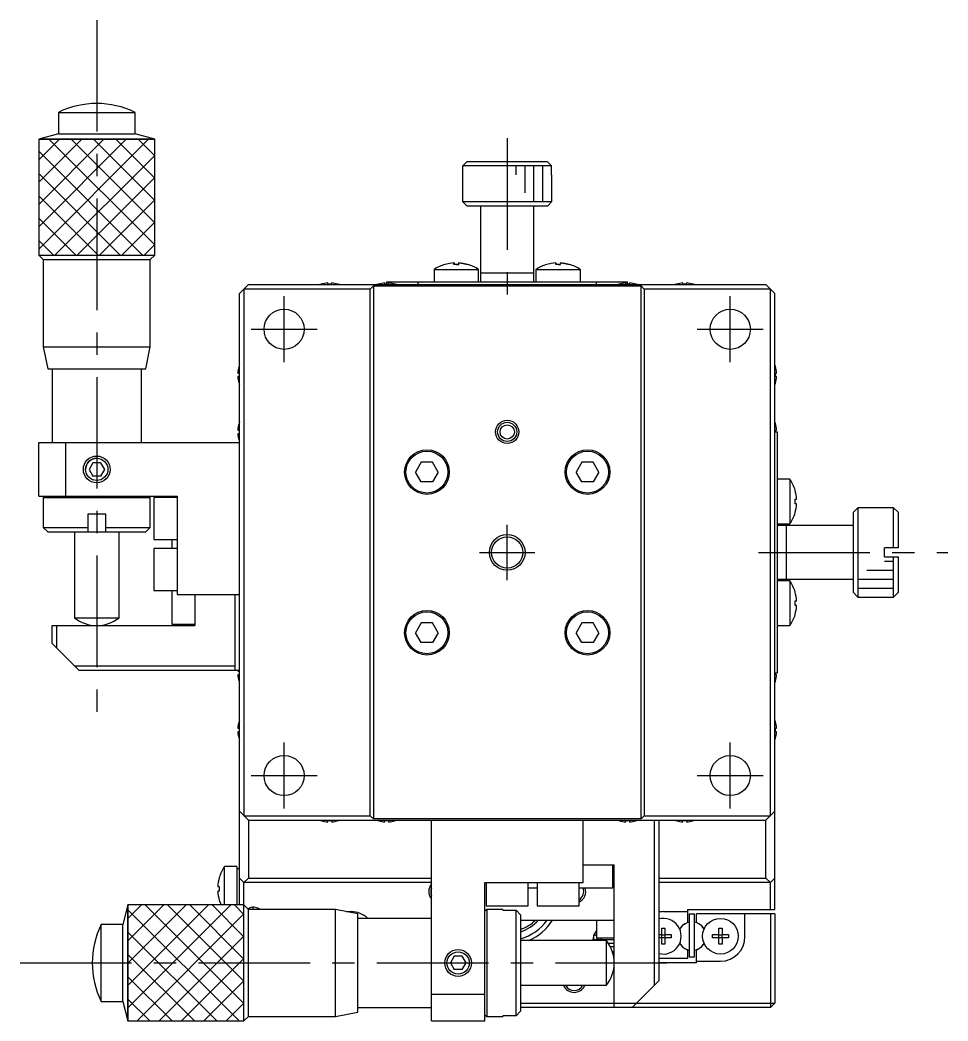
# Model space of a CAD drawing. Extents: x -406 to 351, y 22 to 590.
# Drawn here: x 247.5 to 351.5, y 279.7 to 391.8 of the extents above; entities that cross this region are included whole.
import ezdxf

# ---------------------------------------------------------------- set-up
doc = ezdxf.new("R2010")
doc.units = 0
doc.header["$LTSCALE"] = 10
doc.linetypes.add('CENTER', pattern=[2, 1.25, -0.25, 0.25, -0.25])
doc.linetypes.add('DASHED', pattern=[3.5, 2, -1.5])
doc.layers.get('0').update_dxf_attribs({"linetype": 'CONTINUOUS'})
doc.layers.add('CENTER', color=1, linetype='CENTER')

msp = doc.modelspace()

# ---------------------------------------------------------------- linework, layer by layer
at = {"color": 7, "linetype": 'CONTINUOUS'}
for p, q in [((251.761477, 381.492183), (260.361477, 381.492183)), ((251.761477, 381.492183), (251.761477, 379.081672)), ((260.361477, 379.081672), (260.361477, 381.492183)), ((251.761477, 379.081672), (249.561478, 378.492184)), ((251.761477, 379.081672), (260.361477, 379.081672)), ((262.561476, 378.492184), (260.361477, 379.081672)), ((249.561478, 378.492184), (262.561476, 378.492184)), ((249.561478, 378.492184), (249.561478, 365.492183)), ((262.561476, 365.492183), (262.561476, 378.492184)), ((297.589345, 375.992612), (297.086106, 375.492177)), ((297.588907, 375.992177), (306.534047, 375.992177)), ((306.534047, 375.992177), (307.036848, 375.492177)), ((297.086106, 374.492177), (297.086106, 375.492177)), ((307.036848, 375.492177), (297.086977, 375.492177)), ((307.036848, 374.492177), (307.036848, 375.492177)), ((297.086977, 374.492177), (297.061477, 374.492177)), ((297.061477, 374.492177), (297.061477, 371.492177)), ((307.061477, 374.492177), (307.036848, 374.492177)), ((307.061477, 371.492177), (307.061477, 374.492177)), ((297.061477, 371.492177), (307.061477, 371.492177)), ((297.061477, 371.492177), (297.561477, 370.992177)), ((306.561477, 370.992177), (307.061477, 371.492177)), ((306.561477, 370.992177), (297.561477, 370.992177)), ((299.061477, 370.992177), (299.061477, 362.492177)), ((305.061477, 362.492177), (305.061477, 370.992177)), ((249.561478, 365.492183), (262.561476, 365.492183)), ((249.561478, 365.492183), (250.061481, 364.992181)), ((250.061481, 364.992181), (262.061473, 364.992181)), ((250.061481, 364.992181), (250.061481, 355.242176)), ((262.061473, 364.992181), (262.561476, 365.492183)), ((262.061473, 355.242176), (262.061473, 364.992181)), ((295.595648, 364.56919), (295.101239, 364.454758)), ((296.099808, 364.62713), (295.595648, 364.56919)), ((296.093379, 364.454758), (296.096562, 364.56919)), ((296.096562, 364.56919), (296.099808, 364.62713)), ((296.099808, 364.62713), (296.099808, 364.455093)), ((296.103156, 364.62713), (296.103156, 364.455264)), ((296.103156, 364.62713), (296.106402, 364.56919)), ((296.106402, 364.56919), (296.109585, 364.454758)), ((296.616551, 364.56919), (296.613368, 364.454758)), ((296.619797, 364.62713), (296.616551, 364.56919)), ((297.123957, 364.56919), (296.619797, 364.62713)), ((296.623145, 364.62713), (296.623145, 364.626934)), ((296.623145, 364.62713), (297.127305, 364.56919)), ((297.618366, 364.454758), (297.123957, 364.56919)), ((297.127305, 364.56919), (297.621714, 364.454758)), ((306.995648, 364.56919), (306.501239, 364.454758)), ((307.499808, 364.62713), (306.995648, 364.56919)), ((307.493379, 364.454758), (307.496562, 364.56919)), ((307.496562, 364.56919), (307.499808, 364.62713)), ((307.499808, 364.62713), (307.499808, 364.455093)), ((307.503156, 364.62713), (307.503156, 364.455264)), ((307.503156, 364.62713), (307.506402, 364.56919)), ((307.506402, 364.56919), (307.509585, 364.454758)), ((308.016551, 364.56919), (308.013368, 364.454758)), ((308.019797, 364.62713), (308.016551, 364.56919)), ((308.523957, 364.56919), (308.019797, 364.62713)), ((308.023145, 364.62713), (308.023145, 364.626934)), ((308.023145, 364.62713), (308.527305, 364.56919)), ((309.018366, 364.454758), (308.523957, 364.56919)), ((308.527305, 364.56919), (309.021714, 364.454758)), ((293.861477, 363.883834), (293.861477, 362.492177)), ((293.861477, 363.883834), (298.861477, 363.883834)), ((295.099521, 364.461606), (295.104587, 364.454758)), ((295.101239, 364.454758), (295.099521, 364.461606)), ((296.613368, 364.454758), (296.093379, 364.454758)), ((296.361477, 364.461606), (296.629575, 364.454758)), ((297.623433, 364.461606), (297.618366, 364.454758)), ((298.861477, 362.492177), (298.861477, 363.883834)), ((305.061477, 363.492177), (299.061477, 363.492177)), ((305.261477, 363.883834), (305.261477, 362.492177)), ((305.261477, 363.883834), (310.261477, 363.883834)), ((306.499521, 364.461606), (306.504587, 364.454758)), ((306.501239, 364.454758), (306.499521, 364.461606)), ((308.013368, 364.454758), (307.493379, 364.454758)), ((307.761477, 364.461606), (308.029575, 364.454758)), ((309.023433, 364.461606), (309.018366, 364.454758)), ((310.261477, 362.492177), (310.261477, 363.883834)), ((281.232768, 362.247909), (281.211477, 362.247909)), ((281.961477, 362.247909), (281.961477, 362.379653)), ((282.361477, 362.247909), (281.961477, 362.247909)), ((282.361477, 362.379653), (282.361477, 362.247909)), ((283.111477, 362.247909), (283.090186, 362.247909)), ((287.632768, 362.247909), (287.611477, 362.247909)), ((288.361477, 362.247909), (288.361477, 362.379653)), ((288.761477, 362.247909), (288.361477, 362.247909)), ((288.561477, 362.247909), (288.561477, 362.492177)), ((288.561477, 362.492177), (315.561477, 362.492177)), ((288.761477, 362.379653), (288.761477, 362.247909)), ((289.511477, 362.247909), (289.490186, 362.247909)), ((292.061477, 362.492177), (292.061477, 362.192177)), ((312.061477, 362.192177), (312.061477, 362.492177)), ((314.632768, 362.247909), (314.611477, 362.247909)), ((315.361477, 362.247909), (315.361477, 362.379653)), ((315.761477, 362.247909), (315.361477, 362.247909)), ((315.561477, 362.247909), (315.561477, 362.492177)), ((315.761477, 362.379653), (315.761477, 362.247909)), ((316.511477, 362.247909), (316.490186, 362.247909)), ((321.032768, 362.247909), (321.011477, 362.247909)), ((321.761477, 362.247909), (321.761477, 362.379653)), ((322.161477, 362.247909), (321.761477, 362.247909)), ((322.161477, 362.379653), (322.161477, 362.247909)), ((322.911477, 362.247909), (322.890186, 362.247909)), ((273.061477, 362.192177), (272.061477, 361.192177)), ((272.061477, 292.692176), (272.061477, 361.192177)), ((272.561477, 361.692177), (272.561477, 302.692177)), ((286.711477, 361.692177), (272.561477, 361.692177)), ((273.061477, 362.192177), (331.061477, 362.192177)), ((286.711477, 361.692177), (287.061477, 362.042177)), ((286.711477, 302.692177), (286.711477, 361.692177)), ((287.061477, 362.042177), (287.061477, 302.342177)), ((287.061477, 362.042177), (317.061477, 362.042177)), ((317.061477, 302.342177), (317.061477, 362.042177)), ((317.061477, 362.042177), (317.411477, 361.692177)), ((317.411477, 361.692177), (317.411477, 302.692177)), ((331.561477, 361.692177), (317.411477, 361.692177)), ((332.061477, 361.192177), (331.061477, 362.192177)), ((331.561477, 302.692177), (331.561477, 361.692177)), ((332.061477, 292.192177), (332.061477, 361.192177)), ((250.061481, 355.242176), (262.061473, 355.242176)), ((250.061481, 355.242176), (250.56148, 352.742177)), ((261.561474, 352.742177), (262.061473, 355.242176)), ((250.56148, 352.742177), (261.561474, 352.742177)), ((251.061477, 352.742177), (251.061477, 344.492177)), ((261.061477, 344.492177), (261.061477, 352.742177)), ((271.874001, 352.292177), (272.005744, 352.292177)), ((272.005744, 353.042177), (272.005744, 353.020886)), ((272.005744, 352.292177), (272.005744, 351.892177)), ((332.117209, 353.020886), (332.117209, 353.042177)), ((332.117209, 352.292177), (332.248952, 352.292177)), ((332.117209, 351.892177), (332.117209, 352.292177)), ((272.005744, 351.892177), (271.874001, 351.892177)), ((272.005744, 351.163468), (272.005744, 351.142177)), ((332.248952, 351.892177), (332.117209, 351.892177)), ((332.117209, 351.142177), (332.117209, 351.163468)), ((272.005744, 346.642177), (272.005744, 346.620886)), ((332.117209, 346.620886), (332.117209, 346.642177)), ((271.874001, 345.892177), (272.005744, 345.892177)), ((272.005744, 345.492177), (271.874001, 345.492177)), ((272.005744, 345.892177), (272.005744, 345.492177)), ((332.061477, 345.692177), (332.361477, 345.692177)), ((332.117209, 345.892177), (332.248952, 345.892177)), ((332.117209, 345.692177), (332.117209, 345.892177)), ((332.361477, 318.692177), (332.361477, 345.692177)), ((249.561477, 338.492177), (249.561477, 344.492177)), ((249.561477, 344.492177), (272.061477, 344.492177)), ((252.561477, 344.492177), (252.561477, 338.492177)), ((272.005744, 344.763468), (272.005744, 344.742177)), ((255.628464, 342.242177), (255.195451, 341.492177)), ((256.494489, 342.242177), (255.628464, 342.242177)), ((256.494489, 342.242177), (256.927502, 341.492177)), ((292.426391, 342.292177), (291.791306, 341.192177)), ((293.696562, 342.292177), (292.426391, 342.292177)), ((294.331647, 341.192177), (293.696562, 342.292177)), ((310.426391, 342.292177), (309.791306, 341.192177)), ((311.696562, 342.292177), (310.426391, 342.292177)), ((312.331647, 341.192177), (311.696562, 342.292177)), ((255.195451, 341.492177), (255.628464, 340.742177)), ((256.927502, 341.492177), (256.494489, 340.742177)), ((292.426391, 340.092177), (291.791306, 341.192177)), ((294.331647, 341.192177), (293.696562, 340.092177)), ((310.426391, 340.092177), (309.791306, 341.192177)), ((312.331647, 341.192177), (311.696562, 340.092177)), ((256.494489, 340.742177), (255.628464, 340.742177)), ((293.696562, 340.092177), (292.426391, 340.092177)), ((311.696562, 340.092177), (310.426391, 340.092177)), ((333.753134, 340.392177), (332.361477, 340.392177)), ((333.753134, 340.392177), (333.753134, 335.392177)), ((334.324057, 339.150767), (334.330913, 339.15411)), ((249.561477, 338.492177), (265.061477, 338.492177)), ((250.261477, 338.492177), (250.061477, 338.292177)), ((250.061477, 338.292177), (250.061477, 334.992177)), ((262.061477, 338.292177), (250.061477, 338.292177)), ((262.061477, 338.292177), (261.861477, 338.492177)), ((262.061477, 334.992177), (262.061477, 338.292177)), ((265.061477, 338.342177), (262.461477, 338.342177)), ((262.461477, 338.342177), (262.461477, 333.642177)), ((265.061477, 338.492177), (265.061477, 327.492177)), ((334.324057, 337.632177), (334.324057, 338.152177)), ((334.324057, 338.152177), (334.496429, 338.152177)), ((334.496429, 337.632177), (334.324057, 337.632177)), ((257.061477, 336.492177), (255.061477, 336.492177)), ((255.061477, 336.492177), (255.061477, 334.492177)), ((257.061477, 334.492177), (257.061477, 336.492177)), ((334.330913, 336.630244), (334.324057, 336.633588)), ((341.361477, 337.192177), (340.861477, 336.692177)), ((340.861477, 327.692177), (340.861477, 336.692177)), ((345.361477, 337.192177), (341.361477, 337.192177)), ((341.361477, 337.192177), (341.361477, 327.192177)), ((345.361477, 332.692177), (345.361477, 337.192177)), ((345.861477, 336.692177), (345.361477, 337.192177)), ((345.861477, 336.692177), (345.861477, 332.692177)), ((332.361477, 335.392177), (333.753134, 335.392177)), ((250.061477, 334.992177), (255.061477, 334.992177)), ((250.061477, 334.992177), (250.561477, 334.492177)), ((250.561477, 334.492177), (261.561477, 334.492177)), ((253.561481, 334.492177), (253.561481, 324.869686)), ((257.061477, 334.992177), (262.061477, 334.992177)), ((258.561473, 324.869686), (258.561473, 334.492177)), ((261.561477, 334.492177), (262.061477, 334.992177)), ((340.861477, 335.192177), (332.361477, 335.192177)), ((333.361477, 329.192177), (333.361477, 335.192177)), ((262.461477, 333.642177), (265.061477, 333.642177)), ((264.461477, 333.642177), (264.461477, 332.642177)), ((265.061477, 332.642177), (262.461477, 332.642177)), ((262.461477, 332.642177), (262.461477, 327.942177)), ((345.861477, 332.692177), (344.361477, 332.692177)), ((344.361477, 331.692177), (344.361477, 332.692177)), ((344.361477, 331.692177), (345.861477, 331.692177)), ((345.361477, 327.192177), (345.361477, 331.692177)), ((345.861477, 331.692177), (345.861477, 327.692177)), ((332.361477, 329.192177), (340.861477, 329.192177)), ((333.753134, 328.992177), (332.361477, 328.992177)), ((333.753134, 328.992177), (333.753134, 323.992177)), ((262.461477, 327.942177), (265.061477, 327.942177)), ((264.461477, 327.942177), (264.461477, 324.142177)), ((265.061477, 327.492177), (272.061477, 327.492177)), ((267.061477, 327.492177), (267.061477, 323.992177)), ((271.561477, 318.992177), (271.561477, 327.492177)), ((334.324057, 327.750767), (334.330913, 327.75411)), ((340.861477, 327.692177), (341.361477, 327.192177)), ((345.361477, 327.192177), (345.861477, 327.692177)), ((334.324057, 326.232177), (334.324057, 326.752177)), ((334.324057, 326.752177), (334.496429, 326.752177)), ((341.361477, 327.192177), (345.361477, 327.192177)), ((334.496429, 326.232177), (334.324057, 326.232177)), ((253.561481, 324.869686), (258.561473, 324.869686)), ((264.461477, 324.142177), (267.061477, 324.142177)), ((292.426391, 324.292177), (291.791306, 323.192177)), ((293.696562, 324.292177), (292.426391, 324.292177)), ((294.331647, 323.192177), (293.696562, 324.292177)), ((310.426391, 324.292177), (309.791306, 323.192177)), ((311.696562, 324.292177), (310.426391, 324.292177)), ((312.331647, 323.192177), (311.696562, 324.292177)), ((334.330913, 325.230244), (334.324057, 325.233588)), ((251.061477, 321.992177), (251.061477, 323.992177)), ((251.061477, 323.992177), (267.061477, 323.992177)), ((251.561477, 323.992177), (251.561477, 321.492177)), ((292.426391, 322.092177), (291.791306, 323.192177)), ((294.331647, 323.192177), (293.696562, 322.092177)), ((310.426391, 322.092177), (309.791306, 323.192177)), ((312.331647, 323.192177), (311.696562, 322.092177)), ((332.361477, 323.992177), (333.753134, 323.992177)), ((254.061477, 318.992177), (251.061477, 321.992177)), ((293.696562, 322.092177), (292.426391, 322.092177)), ((311.696562, 322.092177), (310.426391, 322.092177)), ((253.561477, 319.492177), (271.561477, 319.492177)), ((254.061477, 318.992177), (272.061477, 318.992177)), ((271.874001, 318.892177), (272.005744, 318.892177)), ((272.005744, 318.892177), (272.005744, 318.492177)), ((332.061477, 318.692177), (332.361477, 318.692177)), ((332.117209, 318.492177), (332.117209, 318.692177)), ((272.005744, 318.492177), (271.874001, 318.492177)), ((272.005744, 317.763468), (272.005744, 317.742177)), ((332.248952, 318.492177), (332.117209, 318.492177)), ((332.117209, 317.742177), (332.117209, 317.763468)), ((272.005744, 313.242177), (272.005744, 313.220886)), ((332.117209, 313.220886), (332.117209, 313.242177)), ((271.874001, 312.492177), (272.005744, 312.492177)), ((272.005744, 312.092177), (271.874001, 312.092177)), ((272.005744, 312.492177), (272.005744, 312.092177)), ((332.117209, 312.492177), (332.248952, 312.492177)), ((332.117209, 312.092177), (332.117209, 312.492177)), ((332.248952, 312.092177), (332.117209, 312.092177)), ((272.005744, 311.363468), (272.005744, 311.342177)), ((332.117209, 311.342177), (332.117209, 311.363468)), ((272.061477, 303.192177), (273.061477, 302.192177)), ((331.061477, 302.192177), (332.061477, 303.192177)), ((272.561477, 302.692177), (286.711477, 302.692177)), ((273.061477, 302.192177), (273.061477, 295.692177)), ((273.061477, 302.192177), (331.061477, 302.192177)), ((281.211477, 302.136445), (281.232768, 302.136445)), ((281.961477, 302.136445), (282.361477, 302.136445)), ((281.961477, 302.004702), (281.961477, 302.136445)), ((282.361477, 302.136445), (282.361477, 302.004702)), ((283.090186, 302.136445), (283.111477, 302.136445)), ((287.061477, 302.342177), (286.711477, 302.692177)), ((317.061477, 302.342177), (287.061477, 302.342177)), ((287.611477, 302.136445), (287.632768, 302.136445)), ((288.361477, 302.136445), (288.761477, 302.136445)), ((288.361477, 302.004702), (288.361477, 302.136445)), ((288.761477, 302.136445), (288.761477, 302.004702)), ((289.490186, 302.136445), (289.511477, 302.136445)), ((293.561477, 279.692177), (293.561477, 302.192177)), ((310.561477, 295.192177), (310.561477, 302.192177)), ((314.611477, 302.136445), (314.632768, 302.136445)), ((315.361477, 302.136445), (315.761477, 302.136445)), ((315.361477, 302.004702), (315.361477, 302.136445)), ((315.761477, 302.136445), (315.761477, 302.004702)), ((316.490186, 302.136445), (316.511477, 302.136445)), ((317.411477, 302.692177), (317.061477, 302.342177)), ((317.411477, 302.692177), (331.561477, 302.692177)), ((318.561477, 283.692177), (318.561477, 302.192177)), ((319.061477, 302.192177), (319.061477, 284.192177)), ((321.011477, 302.136445), (321.032768, 302.136445)), ((321.761477, 302.136445), (322.161477, 302.136445)), ((321.761477, 302.004702), (321.761477, 302.136445)), ((322.161477, 302.136445), (322.161477, 302.004702)), ((322.890186, 302.136445), (322.911477, 302.136445)), ((331.061477, 295.692177), (331.061477, 302.192177)), ((270.369819, 292.692176), (270.369819, 296.992177)), ((271.761477, 296.992177), (270.369819, 296.992177)), ((271.761477, 296.992177), (271.761477, 292.692176)), ((271.761477, 296.792177), (272.061477, 296.792177)), ((310.561477, 297.192177), (314.061477, 297.192177)), ((313.911477, 294.592177), (313.911477, 297.192177)), ((314.061477, 281.192177), (314.061477, 297.192177)), ((269.792041, 295.75411), (269.798896, 295.750767)), ((272.061477, 295.692177), (272.561477, 295.192177)), ((272.561471, 279.692178), (272.561471, 295.192177)), ((272.561477, 295.192177), (273.061477, 295.692177)), ((293.561477, 295.192177), (272.561477, 295.192177)), ((273.061477, 295.692177), (293.561477, 295.692177)), ((299.561477, 295.192177), (310.561477, 295.192177)), ((299.561477, 279.692177), (299.561477, 295.192177)), ((299.711477, 295.192177), (299.711477, 292.592177)), ((304.411477, 292.592177), (304.411477, 295.192177)), ((305.411477, 295.192177), (305.411477, 292.592177)), ((310.111477, 292.592177), (310.111477, 295.192177)), ((313.911477, 295.692177), (314.061477, 295.692177)), ((314.061477, 295.192177), (313.911477, 295.192177)), ((319.061477, 295.692177), (331.061477, 295.692177)), ((331.561477, 295.192177), (319.061477, 295.192177)), ((331.061477, 295.692177), (331.561477, 295.192177)), ((331.561477, 295.192177), (332.061477, 295.692177)), ((331.561477, 292.192177), (331.561477, 295.192177)), ((269.626524, 294.752177), (269.798896, 294.752177)), ((269.798896, 294.232177), (269.626524, 294.232177)), ((269.798896, 294.752177), (269.798896, 294.232177)), ((304.411477, 294.592177), (305.411477, 294.592177)), ((310.111477, 294.592177), (313.911477, 294.592177)), ((269.798896, 293.233588), (269.792041, 293.230244)), ((259.56147, 292.692176), (258.971982, 290.492177)), ((259.56147, 279.692178), (259.56147, 292.692176)), ((272.561471, 292.692176), (259.56147, 292.692176)), ((273.061473, 292.192173), (272.561471, 292.692176)), ((273.061473, 280.192181), (273.061473, 292.192173)), ((282.811478, 292.192173), (273.061473, 292.192173)), ((273.561477, 292.437165), (273.561477, 292.192177)), ((282.811478, 280.192181), (282.811478, 292.192173)), ((285.311477, 291.692174), (282.811478, 292.192173)), ((284.06146, 291.942177), (284.561477, 291.942177)), ((285.311477, 280.69218), (285.311477, 291.692174)), ((299.761477, 292.192177), (299.561477, 291.992177)), ((299.711477, 292.592177), (304.411477, 292.592177)), ((299.761477, 292.192177), (299.761477, 280.192177)), ((301.561477, 292.192177), (299.761477, 292.192177)), ((301.561477, 292.192177), (301.561477, 292.108257)), ((301.561477, 292.108257), (303.061477, 292.108257)), ((303.061477, 280.276097), (303.061477, 292.108257)), ((303.061477, 292.108257), (303.561477, 291.600504)), ((303.561477, 291.600504), (303.561477, 280.78385)), ((305.411477, 292.592177), (310.111477, 292.592177)), ((319.561477, 291.942177), (322.261477, 291.942177)), ((322.261477, 292.192177), (322.261477, 290.742983)), ((322.261477, 292.192177), (332.061477, 292.192177)), ((322.461477, 291.692177), (323.061477, 291.692177)), ((322.461477, 291.692177), (322.461477, 286.892177)), ((323.061477, 286.892177), (323.061477, 291.692177)), ((323.261477, 290.742983), (323.261477, 291.692177)), ((332.061477, 291.692177), (323.261477, 291.692177)), ((328.711477, 289.142177), (328.711477, 291.692177)), ((331.561477, 291.692177), (331.561477, 281.192177)), ((332.061477, 291.692177), (332.061477, 281.692177)), ((256.561471, 281.892177), (256.561471, 290.492177)), ((258.971982, 290.492177), (256.561471, 290.492177)), ((258.971982, 281.892177), (258.971982, 290.492177)), ((293.561477, 291.192177), (285.311477, 291.192177)), ((303.561477, 290.992177), (314.061477, 290.992177)), ((312.061477, 290.992177), (312.061477, 288.992177)), ((322.001382, 290.592817), (322.261477, 290.742983)), ((323.521572, 290.592817), (323.261477, 290.742983)), ((311.773037, 289.356708), (311.760983, 289.326541)), ((311.772752, 289.355357), (311.773373, 289.357317)), ((311.773373, 289.357317), (311.775119, 289.358791)), ((312.061354, 289.828208), (311.773896, 289.356263)), ((311.775119, 289.358791), (311.777978, 289.359771)), ((311.777814, 289.365365), (312.061501, 289.267219)), ((311.777978, 289.359771), (311.781932, 289.36025)), ((311.786713, 289.38557), (311.778044, 289.36587)), ((311.781932, 289.36025), (311.786957, 289.360226)), ((311.786957, 289.360226), (311.793021, 289.359698)), ((311.793021, 289.359698), (311.800085, 289.35867)), ((311.800085, 289.35867), (311.808107, 289.357149)), ((311.808107, 289.357149), (311.817034, 289.355144)), ((311.817034, 289.355144), (311.826811, 289.352667)), ((311.826811, 289.352667), (311.837377, 289.349734)), ((311.837377, 289.349734), (311.848665, 289.346364)), ((319.061477, 289.372177), (319.381477, 289.372177)), ((319.381477, 290.078539), (319.741477, 290.078539)), ((319.381477, 289.372177), (319.381477, 290.078539)), ((319.391849, 289.361805), (319.381477, 289.372177)), ((319.391849, 289.361805), (319.731105, 289.361805)), ((319.391849, 289.022549), (319.391849, 289.361805)), ((319.731105, 289.361805), (319.741477, 289.372177)), ((319.731105, 289.361805), (319.731105, 289.022549)), ((319.741477, 290.078539), (319.741477, 289.372177)), ((319.741477, 289.372177), (320.447838, 289.372177)), ((320.447838, 289.372177), (320.447838, 289.012177)), ((325.075115, 289.372177), (325.781477, 289.372177)), ((325.075115, 289.012177), (325.075115, 289.372177)), ((325.781477, 290.078539), (326.141477, 290.078539)), ((325.781477, 289.372177), (325.781477, 290.078539)), ((325.791849, 289.361805), (325.781477, 289.372177)), ((325.791849, 289.361805), (326.131105, 289.361805)), ((325.791849, 289.022549), (325.791849, 289.361805)), ((326.131105, 289.361805), (326.141477, 289.372177)), ((326.131105, 289.361805), (326.131105, 289.022549)), ((326.141477, 290.078539), (326.141477, 289.372177)), ((326.141477, 289.372177), (326.847838, 289.372177)), ((326.847838, 289.372177), (326.847838, 289.012177)), ((313.183968, 288.692173), (303.561477, 288.692173)), ((311.753782, 289.307229), (311.620289, 288.692203)), ((311.718971, 289.126062), (311.717891, 289.091836)), ((311.717891, 289.091836), (311.718524, 289.0576)), ((311.718524, 289.0576), (311.720866, 289.023437)), ((311.72176, 289.160194), (311.718971, 289.126062)), ((311.720866, 289.023437), (311.724913, 288.989431)), ((311.726253, 289.194149), (311.72176, 289.160194)), ((311.724913, 288.989431), (311.730655, 288.955664)), ((311.732438, 289.227843), (311.726253, 289.194149)), ((311.730655, 288.955664), (311.738078, 288.922221)), ((311.740301, 289.261195), (311.732438, 289.227843)), ((311.738078, 288.922221), (311.747163, 288.889181)), ((311.749824, 289.294122), (311.740301, 289.261195)), ((311.747163, 288.889181), (311.75789, 288.856626)), ((311.760983, 289.326541), (311.749824, 289.294122)), ((311.75789, 288.856626), (311.770232, 288.824635)), ((311.770232, 288.824635), (311.78416, 288.793288)), ((311.78416, 288.793288), (311.787852, 288.78563)), ((314.061477, 288.787177), (311.811477, 288.787177)), ((311.848665, 289.346364), (311.860605, 289.342577)), ((311.860605, 289.342577), (311.873121, 289.338398)), ((311.873121, 289.338398), (311.886135, 289.333853)), ((311.886135, 289.333853), (311.899564, 289.32897)), ((311.899564, 289.32897), (311.913325, 289.32378)), ((311.913325, 289.32378), (311.927332, 289.318315)), ((311.927332, 289.318315), (311.941495, 289.312611)), ((311.941495, 289.312611), (311.955727, 289.306702)), ((311.955727, 289.306702), (311.969938, 289.300626)), ((311.969938, 289.300626), (311.984038, 289.294421)), ((311.984038, 289.294421), (311.997939, 289.288125)), ((311.997939, 289.288125), (312.011554, 289.28178)), ((312.011554, 289.28178), (312.024796, 289.275424)), ((312.024796, 289.275424), (312.037584, 289.269097)), ((312.037584, 289.269097), (312.049837, 289.262839)), ((312.049837, 289.262839), (312.061477, 289.25669)), ((312.061477, 288.992177), (314.061477, 288.992177)), ((312.124879, 288.988611), (312.123648, 288.992156)), ((312.130263, 288.974564), (312.124879, 288.988611)), ((312.136348, 288.960811), (312.130263, 288.974564)), ((312.143117, 288.947387), (312.136348, 288.960811)), ((312.150551, 288.934324), (312.143117, 288.947387)), ((312.158629, 288.921655), (312.150551, 288.934324)), ((312.167329, 288.909409), (312.158629, 288.921655)), ((312.176628, 288.897616), (312.167329, 288.909409)), ((312.186501, 288.886303), (312.176628, 288.897616)), ((312.196921, 288.875496), (312.186501, 288.886303)), ((312.207863, 288.86522), (312.196921, 288.875496)), ((312.219298, 288.855499), (312.207863, 288.86522)), ((312.231196, 288.846353), (312.219298, 288.855499)), ((312.24353, 288.837805), (312.231196, 288.846353)), ((312.256267, 288.829872), (312.24353, 288.837805)), ((312.269378, 288.822571), (312.256267, 288.829872)), ((312.28283, 288.81592), (312.269378, 288.822571)), ((312.29659, 288.809933), (312.28283, 288.81592)), ((312.310627, 288.804622), (312.29659, 288.809933)), ((312.324906, 288.799999), (312.310627, 288.804622)), ((312.339395, 288.796075), (312.324906, 288.799999)), ((312.354058, 288.792858), (312.339395, 288.796075)), ((312.368861, 288.790354), (312.354058, 288.792858)), ((312.383771, 288.788571), (312.368861, 288.790354)), ((312.398751, 288.787511), (312.383771, 288.788571)), ((312.412976, 288.787177), (312.398751, 288.787511)), ((312.561477, 288.992177), (312.561477, 288.787177)), ((313.183968, 283.692181), (313.183968, 288.692173)), ((313.39883, 288.397177), (314.061477, 288.397177)), ((319.381477, 289.012177), (319.061477, 289.012177)), ((319.391849, 289.022549), (319.381477, 289.012177)), ((319.381477, 288.305816), (319.381477, 289.012177)), ((319.741477, 288.305816), (319.381477, 288.305816)), ((319.731105, 289.022549), (319.391849, 289.022549)), ((319.731105, 289.022549), (319.741477, 289.012177)), ((319.741477, 289.012177), (319.741477, 288.305816)), ((320.447838, 289.012177), (319.741477, 289.012177)), ((325.781477, 289.012177), (325.075115, 289.012177)), ((325.791849, 289.022549), (325.781477, 289.012177)), ((325.781477, 288.305816), (325.781477, 289.012177)), ((326.141477, 288.305816), (325.781477, 288.305816)), ((326.131105, 289.022549), (325.791849, 289.022549)), ((326.131105, 289.022549), (326.141477, 289.012177)), ((326.847838, 289.012177), (326.141477, 289.012177)), ((326.141477, 289.012177), (326.141477, 288.305816)), ((314.061477, 287.992177), (313.633584, 287.992177)), ((313.844326, 287.492177), (314.061477, 287.492177)), ((322.261477, 287.641371), (322.001382, 287.791537)), ((322.261477, 287.641371), (322.261477, 286.692177)), ((323.261477, 287.641371), (323.521572, 287.791537)), ((323.261477, 286.192177), (323.261477, 287.641371)), ((296.128464, 286.942177), (295.695451, 286.192177)), ((295.695451, 286.192177), (296.128464, 285.442177)), ((296.994489, 286.942177), (296.128464, 286.942177)), ((296.994489, 286.942177), (297.427502, 286.192177)), ((297.427502, 286.192177), (296.994489, 285.442177)), ((314.027121, 286.704991), (314.061567, 286.713868)), ((322.261477, 286.692177), (319.061477, 286.692177)), ((323.261477, 286.192177), (319.061477, 286.192177)), ((322.461477, 286.892177), (323.061477, 286.892177)), ((323.261477, 286.392177), (325.961477, 286.392177)), ((296.994489, 285.442177), (296.128464, 285.442177)), ((319.061477, 284.192177), (316.061477, 281.192177)), ((293.561477, 282.692177), (299.561477, 282.692177)), ((303.561477, 283.692181), (313.183968, 283.692181)), ((256.561471, 281.892177), (258.971982, 281.892177)), ((258.971982, 281.892177), (259.56147, 279.692178)), ((303.561477, 281.692177), (332.061477, 281.692177)), ((332.061477, 281.692177), (331.561477, 281.192177)), ((282.811478, 280.192181), (285.311477, 280.69218)), ((285.311477, 281.192177), (293.561477, 281.192177)), ((299.561477, 280.392177), (299.761477, 280.192177)), ((303.561477, 280.78385), (303.061477, 280.276097)), ((331.561477, 281.192177), (303.561477, 281.192177)), ((259.56147, 279.692178), (272.561471, 279.692178)), ((272.561471, 279.692178), (273.061473, 280.192181)), ((273.061473, 280.192181), (282.811478, 280.192181)), ((293.561477, 279.692177), (299.561477, 279.692177)), ((299.761477, 280.192177), (301.561477, 280.192177)), ((303.061477, 280.276097), (301.561477, 280.276097)), ((301.561477, 280.276097), (301.561477, 280.192177))]:
    msp.add_line(p, q, dxfattribs=at)
at = {"color": 3, "linetype": 'CONTINUOUS'}
for p, q in [((249.561478, 376.180774), (251.872888, 378.492184)), ((249.561478, 373.680774), (254.372888, 378.492184)), ((249.561478, 371.180774), (256.872888, 378.492184)), ((249.561478, 368.680774), (259.372888, 378.492184)), ((249.561478, 366.180774), (261.872888, 378.492184)), ((250.704159, 378.492184), (262.561476, 366.634867)), ((253.204159, 378.492184), (262.561476, 369.134867)), ((255.704159, 378.492184), (262.561476, 371.634867)), ((258.204159, 378.492184), (262.561476, 374.134867)), ((260.704159, 378.492184), (262.561476, 376.634867)), ((249.561478, 377.134865), (261.20416, 365.492183)), ((251.372887, 365.492183), (262.561476, 376.680772)), ((249.561478, 374.634865), (258.70416, 365.492183)), ((303.061477, 374.492177), (303.061477, 375.492177)), ((304.061477, 372.492177), (304.061477, 375.492177)), ((305.061477, 371.492177), (305.061477, 375.492177)), ((306.061477, 371.492177), (306.061477, 375.492177)), ((253.872887, 365.492183), (262.561476, 374.180772)), ((249.561478, 372.134865), (256.20416, 365.492183)), ((256.372887, 365.492183), (262.561476, 371.680772)), ((249.561478, 369.634865), (253.70416, 365.492183)), ((258.872887, 365.492183), (262.561476, 369.180772)), ((249.561478, 367.134865), (251.20416, 365.492183)), ((261.372887, 365.492183), (262.561476, 366.680772)), ((344.361477, 331.192177), (345.361477, 331.192177)), ((342.361477, 330.192177), (345.361477, 330.192177)), ((341.361477, 329.192177), (345.361477, 329.192177)), ((341.361477, 328.192177), (345.361477, 328.192177)), ((259.56147, 291.180766), (261.07288, 292.692176)), ((259.56147, 288.680766), (263.57288, 292.692176)), ((259.56147, 286.180766), (266.07288, 292.692176)), ((259.56147, 283.680766), (268.57288, 292.692176)), ((259.56147, 281.180766), (271.07288, 292.692176)), ((259.56147, 292.134873), (272.004165, 279.692178)), ((260.572882, 279.692178), (272.561471, 291.680767)), ((261.504167, 292.692176), (272.561471, 281.634872)), ((264.004167, 292.692176), (272.561471, 284.134872)), ((266.504167, 292.692176), (272.561471, 286.634872)), ((269.004167, 292.692176), (272.561471, 289.134872)), ((271.504167, 292.692176), (272.561471, 291.634872)), ((259.56147, 289.634873), (269.504165, 279.692178)), ((263.072882, 279.692178), (272.561471, 289.180767)), ((259.56147, 287.134873), (267.004165, 279.692178)), ((265.572882, 279.692178), (272.561471, 286.680767)), ((259.56147, 284.634873), (264.504165, 279.692178)), ((268.072882, 279.692178), (272.561471, 284.180767)), ((259.56147, 282.134873), (262.004165, 279.692178)), ((270.572882, 279.692178), (272.561471, 281.680767))]:
    msp.add_line(p, q, dxfattribs=at)
at = {"color": 3, "linetype": 'DASHED'}
for p, q in [((262.561476, 378.492184), (249.561478, 378.492184)), ((249.561478, 378.492184), (249.561478, 365.492183)), ((262.561476, 365.492183), (262.561476, 378.492184)), ((249.561478, 365.492183), (262.561476, 365.492183)), ((272.561471, 292.692176), (259.56147, 292.692176)), ((259.56147, 292.692176), (259.56147, 279.692178)), ((272.561471, 279.692178), (272.561471, 292.692176)), ((259.56147, 279.692178), (272.561471, 279.692178))]:
    msp.add_line(p, q, dxfattribs=at)
at = {"color": 7, "linetype": 'CONTINUOUS'}
for centre, radius in [((277.061477, 357.192177), 2.25), ((327.061477, 357.192177), 2.25), ((302.061477, 345.692177), 1.075), ((302.061477, 345.692177), 0.8), ((293.061477, 341.192177), 2.5), ((293.061477, 341.192177), 2.35), ((311.061477, 341.192177), 2.5), ((311.061477, 341.192177), 2.35), ((302.061477, 332.192177), 2), ((302.061477, 332.192177), 1.75), ((293.061477, 323.192177), 2.5), ((293.061477, 323.192177), 2.35), ((311.061477, 323.192177), 2.5), ((311.061477, 323.192177), 2.35), ((277.061477, 307.192177), 2.25), ((327.061477, 307.192177), 2.25), ((325.961477, 289.192177), 2), ((296.561477, 286.192177), 1.25)]:
    msp.add_circle(centre, radius, dxfattribs=at)
at = {"color": 3, "linetype": 'CONTINUOUS'}
for centre, radius in [((302.061477, 345.692177), 1.3), ((256.061477, 341.492177), 1.5), ((296.561477, 286.192177), 1.5)]:
    msp.add_circle(centre, radius, dxfattribs=at)
at = {"color": 9, "linetype": 'CONTINUOUS'}
for centre in [(256.061477, 341.492177), (296.561477, 286.192177)]:
    msp.add_circle(centre, 1.25, dxfattribs=at)
at = {"color": 7, "linetype": 'CONTINUOUS'}
for centre, radius, start, end in [((256.061479, 372.747183), 9.745001, 63.816215, 116.183798), ((296.361477, 360.142177), 4.5, 106.286146, 123.748989), ((296.361477, 360.142177), 4.5, 56.251011, 73.713854), ((307.761477, 360.142177), 4.5, 106.286146, 123.748989), ((307.761477, 360.142177), 4.5, 56.251011, 73.713854), ((282.161477, 359.192177), 3.2, 107.270005, 110.364135), ((282.161477, 359.192177), 3.193744, 93.59035, 106.905258), ((282.161477, 359.192177), 3.193744, 73.094742, 86.40965), ((282.161477, 359.192177), 3.2, 69.635865, 72.729995), ((288.561477, 359.192177), 3.2, 107.270005, 110.364135), ((288.561477, 359.192177), 3.193744, 93.59035, 106.905258), ((288.561477, 359.192177), 3.193744, 73.094742, 86.40965), ((288.561477, 359.192177), 3.2, 69.635865, 72.729995), ((315.561477, 359.192177), 3.2, 107.270005, 110.364135), ((315.561477, 359.192177), 3.193744, 93.59035, 106.905258), ((315.561477, 359.192177), 3.193744, 73.094742, 86.40965), ((315.561477, 359.192177), 3.2, 69.635865, 72.729995), ((321.961477, 359.192177), 3.2, 107.270005, 110.364135), ((321.961477, 359.192177), 3.193744, 93.59035, 106.905258), ((321.961477, 359.192177), 3.193744, 73.094742, 86.40965), ((321.961477, 359.192177), 3.2, 69.635865, 72.729995), ((275.061477, 352.092177), 3.193744, 163.094742, 176.40965), ((275.061477, 352.092177), 3.2, 159.635865, 162.729995), ((329.061477, 352.092177), 3.2, 17.270005, 20.364135), ((329.061477, 352.092177), 3.193744, 3.59035, 16.905258), ((275.061477, 352.092177), 3.193744, 183.59035, 196.905258), ((275.061477, 352.092177), 3.2, 197.270005, 200.364135), ((329.061477, 352.092177), 3.2, 339.635865, 342.729995), ((329.061477, 352.092177), 3.193744, 343.094742, 356.40965), ((275.061477, 345.692177), 3.193744, 163.094742, 176.40965), ((275.061477, 345.692177), 3.2, 159.635865, 162.729995), ((329.061477, 345.692177), 3.2, 17.270005, 20.364135), ((329.061477, 345.692177), 3.193744, 3.59035, 16.905258), ((275.061477, 345.692177), 3.193744, 183.59035, 196.905258), ((275.061477, 345.692177), 3.2, 197.270005, 200.364135), ((256.061477, 341.492177), 1.25, 90, 180), ((330.011477, 337.892177), 4.5, 16.285843, 33.748989), ((330.011477, 337.892177), 4.492483, 3.317816, 16.26943), ((330.011477, 337.892177), 4.492483, 343.73057, 356.682184), ((330.011477, 337.892177), 4.5, 326.251011, 343.714157), ((330.011477, 326.492177), 4.5, 16.285843, 33.748989), ((330.011477, 326.492177), 4.492483, 3.317816, 16.26943), ((330.011477, 326.492177), 4.492483, 343.73057, 356.682184), ((256.06148, 327.992182), 3.999997, 231.317795, 308.682173), ((330.011477, 326.492177), 4.5, 326.251011, 343.714157), ((275.061477, 318.692177), 3.193744, 183.59035, 196.905258), ((275.061477, 318.692177), 3.2, 197.270005, 200.364135), ((329.061477, 318.692177), 3.2, 339.635865, 342.729995), ((329.061477, 318.692177), 3.193744, 343.094742, 356.40965), ((275.061477, 312.292177), 3.193744, 163.094742, 176.40965), ((275.061477, 312.292177), 3.2, 159.635865, 162.729995), ((329.061477, 312.292177), 3.2, 17.270005, 20.364135), ((329.061477, 312.292177), 3.193744, 3.59035, 16.905258), ((275.061477, 312.292177), 3.193744, 183.59035, 196.905258), ((329.061477, 312.292177), 3.193744, 343.094742, 356.40965), ((275.061477, 312.292177), 3.2, 197.270005, 200.364135), ((329.061477, 312.292177), 3.2, 339.635865, 342.729995), ((282.161477, 305.192177), 3.2, 249.635865, 252.729995), ((282.161477, 305.192177), 3.193744, 253.094742, 266.40965), ((282.161477, 305.192177), 3.193744, 273.59035, 286.905258), ((282.161477, 305.192177), 3.2, 287.270005, 290.364135), ((288.561477, 305.192177), 3.2, 249.635865, 252.729995), ((288.561477, 305.192177), 3.193744, 253.094742, 266.40965), ((288.561477, 305.192177), 3.193744, 273.59035, 286.905258), ((288.561477, 305.192177), 3.2, 287.270005, 290.364135), ((315.561477, 305.192177), 3.2, 249.635865, 252.729995), ((315.561477, 305.192177), 3.193744, 253.094742, 266.40965), ((315.561477, 305.192177), 3.193744, 273.59035, 286.905258), ((315.561477, 305.192177), 3.2, 287.270005, 290.364135), ((321.961477, 305.192177), 3.2, 249.635865, 252.729995), ((321.961477, 305.192177), 3.193744, 253.094742, 266.40965), ((321.961477, 305.192177), 3.193744, 273.59035, 286.905258), ((321.961477, 305.192177), 3.2, 287.270005, 290.364154), ((274.111477, 294.492177), 4.5, 146.251011, 163.714157), ((274.111477, 294.492177), 4.492483, 163.73057, 176.682184), ((274.111477, 294.492177), 4.492483, 183.317816, 196.26943), ((294.561477, 294.192177), 1.075, 158.471096, 201.528904), ((309.561477, 294.192177), 1.075, 300.772325, 21.844652), ((274.111477, 294.492177), 4.5, 196.285843, 203.578192), ((273.661477, 291.442177), 1, 48.590378, 128.911736), ((284.561477, 289.192177), 2.75, 46.658242, 90), ((319.561477, 289.192177), 2.75, 90, 100.475682), ((265.306471, 286.192179), 9.745001, 153.816215, 206.183798), ((302.061477, 294.192177), 5.5, 285.82662, 324.421474), ((302.061477, 294.192177), 4.5, 289.471221, 314.67461), ((302.061477, 294.192177), 4.75, 288.40848, 317.647945), ((302.061477, 294.192177), 6, 293.556369, 327.769047), ((319.561477, 289.192177), 2, 255.522488, 104.477512), ((322.876382, 289.077272), 1.75, 120, 148.118467), ((322.761478, 289.192177), 1.5875, 100.89309, 149.566818), ((322.761478, 289.192177), 1.5875, 30.433263, 79.106984), ((322.646572, 289.077272), 1.75, 31.881533, 60), ((311.811477, 288.592177), 0.195, 90, 149.149483), ((310.061472, 286.19218), 3.999997, 321.317795, 38.682173), ((322.876382, 289.307082), 1.75, 211.881533, 240), ((322.761478, 289.192177), 1.5875, 210.433182, 259.10691), ((322.761478, 289.192177), 1.5875, 280.893016, 329.566737), ((322.646572, 289.307082), 1.75, 300, 328.118467), ((325.961477, 289.142177), 2.75, 270, 0), ((309.561477, 284.192177), 1.075, 207.717507, 332.282493)]:
    msp.add_arc(centre, radius, start, end, dxfattribs=at)
at = {"color": 3, "linetype": 'CONTINUOUS'}
for centre, radius, start, end in [((294.561477, 294.192177), 1.3, 140.284863, 219.715137), ((302.061477, 294.192177), 4.5, 289.471221, 314.67461), ((302.061477, 294.192177), 4.75, 288.40848, 317.647945), ((309.561477, 284.192177), 1.3, 202.619674, 337.380326)]:
    msp.add_arc(centre, radius, start, end, dxfattribs=at)
at = {"color": 9, "linetype": 'CONTINUOUS'}
msp.add_arc((309.561477, 294.192177), 1.3, 295.028999, 17.920185, dxfattribs=at)
at = {"layer": 'CENTER', "color": 1, "linetype": 'CENTER'}
for p, q in [((256.061477, 391.842181), (256.061477, 313.842181)), ((302.061477, 378.592181), (302.061477, 359.592181)), ((277.061477, 353.492177), (277.061477, 360.892177)), ((327.061477, 353.492177), (327.061477, 360.892177)), ((273.361477, 357.192177), (280.761477, 357.192177)), ((323.361477, 357.192177), (330.761477, 357.192177)), ((302.061477, 329.092177), (302.061477, 335.292177)), ((298.961477, 332.192177), (305.161477, 332.192177)), ((330.211477, 332.192177), (351.461477, 332.192177)), ((277.061477, 303.492177), (277.061477, 310.892177)), ((327.061477, 303.492177), (327.061477, 310.892177)), ((273.361477, 307.192177), (280.761477, 307.192177)), ((323.361477, 307.192177), (330.761477, 307.192177)), ((247.461477, 286.192179), (322.211477, 286.192179))]:
    msp.add_line(p, q, dxfattribs=at)

doc.saveas('drawing.dxf')
